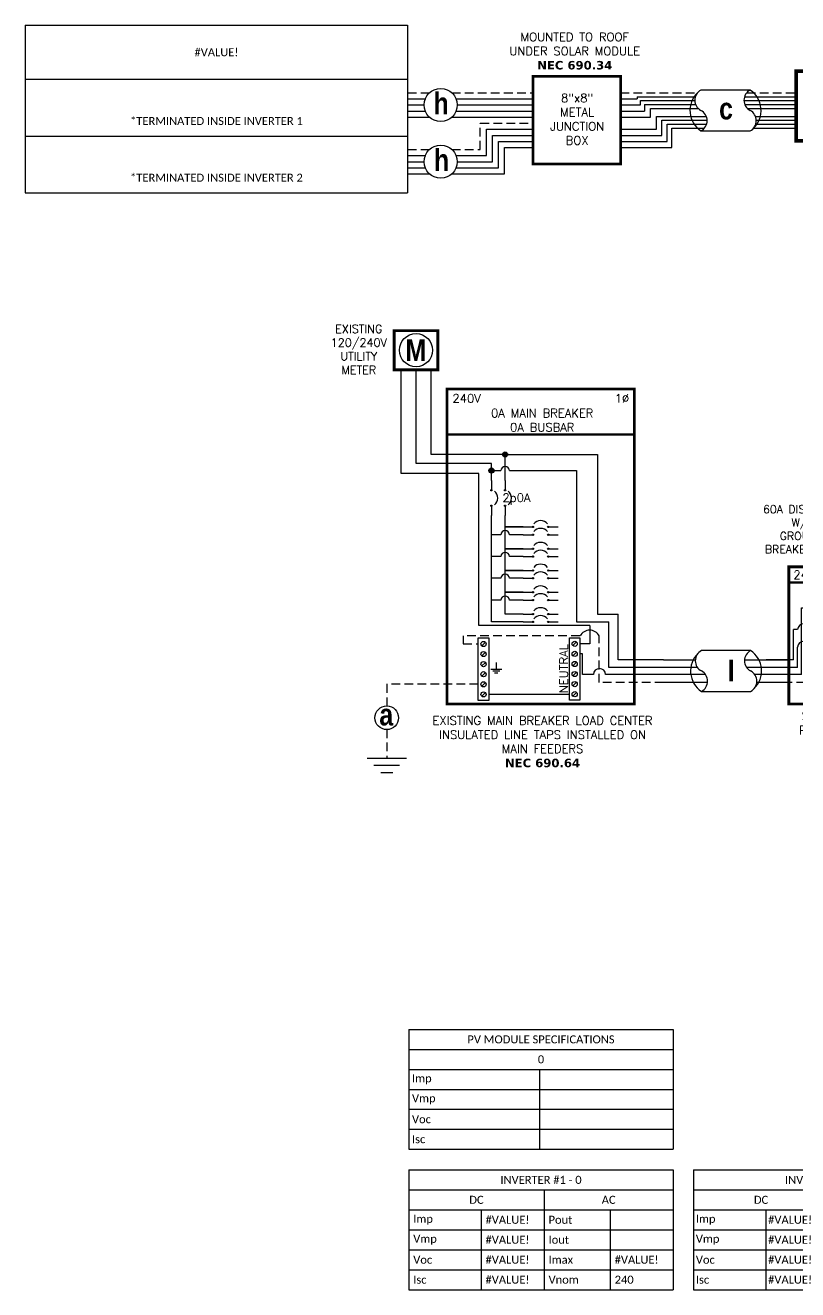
# Model space of a CAD drawing. Header units: feet. Extents: x 17804 to 18586, y 16033 to 16589.
# Drawn here: x 17804 to 18137, y 16033 to 16579 of the extents above; entities that cross this region are included whole.
import ezdxf

# ---------------------------------------------------------------- set-up
doc = ezdxf.new("R2010")
doc.units = ezdxf.units.FT
doc.header["$MEASUREMENT"] = 0
doc.linetypes.add('HIDDEN', pattern=[0.375, 0.25, -0.125])
for name, color, linetype in [('ONE LINE BLOCKS', 7, 'Continuous'), ('TABLES', 7, 'Continuous'), ('TEXT', 7, 'Continuous'), ('Z - TITLEBLOCK TXT', 7, 'Continuous')]:
    doc.layers.add(name, color=color, linetype=linetype)
doc.styles.add('ONE LINE TXT', font='techb___.ttf')
doc.styles.get("Standard").update_dxf_attribs({"font": 'simplex.shx'})

# ---------------------------------------------------------------- blocks, each defined once
blk = doc.blocks.new('*T13')
at = {"layer": 'Z - TITLEBLOCK TXT', "color": 0, "lineweight": -2, "transparency": 16777216}
for p, q in [((0, 0), (165.11, 0)), ((0, 0), (0, -72.27)), ((165.11, 0), (165.11, -72.27)), ((0, -23.32), (165.11, -23.32)), ((0, -47.8), (165.11, -47.8)), ((0, -72.27), (165.11, -72.27))]:
    blk.add_line(p, q, dxfattribs=at)
at = {"layer": 'Z - TITLEBLOCK TXT', "color": 0, "linetype": 'Continuous', "transparency": 16777216, "char_height": 3.4544, "width": 156.9097, "attachment_point": 5}
for s, insert in [('{\\fCalibri|b0|i0|c0;#VALUE!', (82.56, -11.66)), ('{\\fCalibri|b0|i0|c0;^J^J*TERMINATED INSIDE INVERTER 1', (82.56, -35.56)), ('{\\fCalibri|b0|i0|c0;^J^J*TERMINATED INSIDE INVERTER 2', (82.56, -60.03))]:
    blk.add_mtext(s, dxfattribs=dict(at, insert=insert))
blk = doc.blocks.new('M_MAIN DISCO')
at = {"color": 253, "linetype": 'Continuous'}
for p, q in [((-42.47, 32.21), (-42.47, 34.82)), ((-20.72, 32.21), (-20.72, 34.82)), ((-47.96, 3.45), (-47.96, 32.21)), ((-47.96, 32.21), (-42.47, 32.21)), ((-15.23, 32.21), (-20.72, 32.21)), ((-15.23, 3.45), (-15.23, 32.21)), ((-47.96, 3.45), (-63.19, 3.45)), ((-15.23, 3.45), (0, 3.45))]:
    blk.add_line(p, q, dxfattribs=at)
at = {"color": 7, "linetype": 'Continuous'}
for p, q in [((-51.46, 9.66), (-51.46, 22.77)), ((-49.6, 22.77), (-51.46, 22.77)), ((-41.69, 22.77), (-44.32, 22.77)), ((-21.5, 22.77), (-18.87, 22.77)), ((-13.59, 22.77), (-11.73, 22.77)), ((-11.73, 9.66), (-11.73, 22.77)), ((-51.46, 9.66), (-63.19, 9.66)), ((-11.73, 9.66), (0, 9.66))]:
    blk.add_line(p, q, dxfattribs=at)
at = {"color": 1, "linetype": 'Continuous'}
for p, q in [((-31.53, 22.77), (-30.29, 22.77)), ((-27.74, 22.77), (-26.5, 22.77)), ((-31.53, 15.24), (-30.29, 15.24)), ((-27.74, 15.24), (-26.5, 15.24))]:
    blk.add_line(p, q, dxfattribs=at)
at = {"color": 10, "linetype": 'Continuous'}
for p, q in [((-49.6, 6.49), (-49.6, 15.24)), ((-41.69, 15.24), (-44.32, 15.24)), ((-21.5, 15.24), (-18.87, 15.24)), ((-13.59, 6.49), (-13.59, 15.24)), ((-49.6, 6.49), (-63.19, 6.49)), ((-13.59, 6.49), (0, 6.49))]:
    blk.add_line(p, q, dxfattribs=at)
at = {"color": 7, "linetype": 'Continuous'}
for centre in [(-46.96, 22.62), (-16.23, 22.62)]:
    blk.add_arc(centre, 2.64, 3.2819, 176.7181, dxfattribs=at)
at = {"color": 10, "linetype": 'Continuous'}
for centre in [(-46.96, 15.08), (-16.23, 15.08)]:
    blk.add_arc(centre, 2.64, 3.2819, 176.7181, dxfattribs=at)
at = {"color": 1, "linetype": 'Continuous'}
for points in [[(-30.29, 22.77), (-29.92, 23.53), (-29.02, 22.01), (-28.19, 23.53), (-27.74, 22.77)], [(-30.29, 15.24), (-29.92, 16), (-29.02, 14.47), (-28.19, 16), (-27.74, 15.24)]]:
    blk.add_spline(points, degree=3, dxfattribs=at)
at = {"layer": 'ONE LINE BLOCKS', "lineweight": 50}
blk.add_line((-53.41, 43.1), (-9.8, 43.1), dxfattribs=at)
at = {"layer": 'ONE LINE BLOCKS', "lineweight": 50, "const_width": 1.19}
blk.add_lwpolyline([(-53.41, -9.3), (-53.41, 49.88), (-9.8, 49.88), (-9.8, -9.3)], close=True, dxfattribs=at)
at = {"layer": 'TEXT', "color": 92, "linetype": 'HIDDEN', "ltscale": 15}
for p, q in [((-46.38, 0), (-63.19, 0)), ((-46.38, 0), (-46.38, 4.94)), ((-46.38, 4.94), (-42.47, 4.94)), ((-42.47, 4.94), (-42.47, 1.8)), ((-16.81, 4.94), (-20.72, 4.94)), ((-20.72, 4.94), (-20.72, 1.8)), ((-16.81, 0), (-16.81, 4.94)), ((-16.81, 0), (0, 0))]:
    blk.add_line(p, q, dxfattribs=at)
at = {"layer": 'TEXT', "color": 92, "linetype": 'Continuous', "flags": 128}
for points in [[(-31.59, -3.07), (-31.6, -6.57)], [(-33.94, -6.57), (-29.25, -6.57)], [(-30.07, -7.44), (-33.13, -7.44)], [(-30.88, -8.3), (-32.31, -8.3)]]:
    blk.add_lwpolyline(points, dxfattribs=at)
at = {"layer": 'Z - TITLEBLOCK TXT', "color": 1, "linetype": 'Continuous'}
for p, q in [((-45.07, 34.82), (-45.07, 39.36)), ((-45.07, 39.36), (-18.12, 39.36)), ((-18.12, 39.36), (-18.12, 34.82)), ((-18.12, 34.82), (-45.07, 34.82)), ((-41.69, 22.77), (-37.77, 22.77)), ((-35.88, 25.22), (-32.61, 22.78)), ((-25.42, 22.77), (-21.5, 22.77)), ((-35.88, 17.69), (-32.61, 15.24)), ((-41.69, 15.24), (-37.77, 15.24)), ((-25.42, 15.23), (-21.5, 15.23)), ((-45.07, 1.8), (-18.12, 1.8)), ((-45.07, 1.8), (-45.07, -2.74)), ((-18.12, 1.8), (-18.12, -2.74)), ((-18.12, -2.74), (-45.07, -2.74))]:
    blk.add_line(p, q, dxfattribs=at)
at = {"layer": 'Z - TITLEBLOCK TXT', "color": 4, "linetype": 'Continuous'}
for p, q in [((-41.69, 37.87), (-43.26, 36.3)), ((-37.34, 37.87), (-38.91, 36.3)), ((-32.98, 37.87), (-34.56, 36.3)), ((-28.63, 37.87), (-30.21, 36.3)), ((-24.28, 37.87), (-25.86, 36.3)), ((-19.93, 37.87), (-21.51, 36.3)), ((-41.69, 0.32), (-43.26, -1.26)), ((-37.34, 0.32), (-38.91, -1.26)), ((-32.98, 0.32), (-34.56, -1.26)), ((-28.63, 0.32), (-30.21, -1.26)), ((-24.28, 0.32), (-25.86, -1.26)), ((-19.93, 0.32), (-21.51, -1.26))]:
    blk.add_line(p, q, dxfattribs=at)
for centre in [(-42.47, 37.09), (-38.12, 37.09), (-33.77, 37.09), (-29.42, 37.09), (-25.07, 37.09), (-20.72, 37.09), (-42.47, -0.47), (-38.12, -0.47), (-33.77, -0.47), (-29.42, -0.47), (-25.07, -0.47), (-20.72, -0.47)]:
    blk.add_circle(centre, 1.11, dxfattribs=at)
at = {"layer": 'Z - TITLEBLOCK TXT', "color": 1, "linetype": 'Continuous'}
for centre in [(-37.23, 22.77), (-32.07, 22.77), (-25.96, 22.77), (-37.23, 15.24), (-32.07, 15.24), (-25.96, 15.23)]:
    blk.add_circle(centre, 0.541, dxfattribs=at)
at = {"layer": 'TABLES', "color": 4, "linetype": 'Continuous'}
blk.add_text('BONDED NEUTRAL', height=1.8743, dxfattribs=at).set_placement((-43.99, 40.01))
at = {"layer": 'TEXT', "color": 1}
for s, width, gutter_width, heights, insert, char_height, attachment_point in [('\\A1;\\pi4.1167;60A DISCONNECT FUSED \\P\\pi16.454;W/ ##A FUSES\\P\\pi11.355;GROUPED W/ MAIN \\P\\pi4.9392;BREAKER LOAD CENTER', 71.8931, 92.23, [24.13], (-68.68, 76.43), 3.4544, 1), ('240V', 0.1481, 0.75, [0], (-45.35, 46.44), 3.658, 5), ('1∅', 0.1481, 0.75, [0], (-14.78, 46.14), 3.658, 5), ('\\A1;\\pi3.6942,t21.982;SQUARE D\\P\\pi2.5621,t20.85;PN: D222N', 35.0816, 28.88, [13.54], (-51.57, -12.71), 3.6576, 1)]:
    blk.add_mtext_dynamic_manual_height_columns(s, width=width, gutter_width=gutter_width, heights=heights, dxfattribs=dict(at, insert=insert, char_height=char_height, attachment_point=attachment_point))
blk = doc.blocks.new('*U7')
at = {"color": 7, "linetype": 'Continuous'}
for p, q in [((6.669, 2.433), (2.905, 2.433)), ((2.435, 1.711), (0, 1.711)), ((9.575, 1.711), (6.199, 1.711)), ((2.905, -0.69), (6.669, -0.69))]:
    blk.add_line(p, q, dxfattribs=at)
at = {"color": 10, "linetype": 'Continuous'}
for p, q in [((2.591, 1.149), (0, 1.149)), ((9.575, 1.149), (6.355, 1.149))]:
    blk.add_line(p, q, dxfattribs=at)
at = {"color": 253, "linetype": 'Continuous'}
for p, q in [((3.208, 0.611), (0, 0.611)), ((9.575, 0.611), (6.972, 0.611))]:
    blk.add_line(p, q, dxfattribs=at)
at = {"color": 7, "linetype": 'Continuous'}
for centre, start, end in [((3.942, 0.872), 133.97324, 236.42648), ((5.633, 0.872), 313.97324, 56.42648)]:
    blk.add_arc(centre, 1.874, start, end, dxfattribs=at)
at = {"layer": 'TEXT', "color": 92, "linetype": 'HIDDEN', "ltscale": 15}
for p, q in [((3.373, 0), (0, 0)), ((9.575, 0), (7.137, 0))]:
    blk.add_line(p, q, dxfattribs=at)
at = {"layer": 'Z - TITLEBLOCK TXT', "linetype": 'Continuous'}
for centre, start, end in [((3.315, 1.653), 117.66392, 242.33608), ((7.078, 1.653), 117.66392, 242.33608), ((2.496, 0.091), 297.66392, 62.33608), ((6.26, 0.091), 297.66392, 62.33608)]:
    blk.add_arc(centre, 0.882, start, end, dxfattribs=at)
blk = doc.blocks.new('*T10')
at = {"layer": 'Z - TITLEBLOCK TXT', "color": 0, "lineweight": -2, "transparency": 16777216}
for p, q in [((0, 0), (114.19, 0)), ((0, 0), (0, -51.7)), ((114.19, 0), (114.19, -51.7)), ((0, -8.62), (114.19, -8.62)), ((58.43, -8.62), (58.43, -51.7)), ((0, -17.23), (114.19, -17.23)), ((31.22, -17.23), (31.22, -51.7)), ((86.98, -17.23), (86.98, -51.7)), ((0, -25.85), (114.19, -25.85)), ((0, -34.47), (114.19, -34.47)), ((0, -43.08), (114.19, -43.08)), ((0, -51.7), (114.19, -51.7))]:
    blk.add_line(p, q, dxfattribs=at)
at = {"layer": 'Z - TITLEBLOCK TXT', "color": 0, "linetype": 'Continuous', "transparency": 16777216, "char_height": 3.4544}
for s, insert, width, attachment_point in [('{\\fCalibri|b0|i0|c0;INVERTER #1 - 0', (57.09, -4.31), 110.3293, 5), ('{\\fCalibri|b0|i0|c0;DC', (29.22, -12.93), 54.5755, 5), ('{\\fCalibri|b0|i0|c0;AC', (86.31, -12.93), 51.8976, 5), ('{\\fCalibri|b0|i0|c0;Imp', (1.93, -21.54), 27.3681, 4), ('{\\fCalibri|b0|i0|c0;#VALUE!', (33.15, -21.54), 23.3513, 4), ('{\\fCalibri|b0|i0|c0;Pout', (60.36, -21.54), 24.6902, 4), ('{\\fCalibri|b0|i0|c0;', (88.91, -21.54), 23.3513, 4), ('{\\fCalibri|b0|i0|c0;Vmp', (1.93, -30.16), 27.3681, 4), ('{\\fCalibri|b0|i0|c0;#VALUE!', (33.15, -30.16), 23.3513, 4), ('{\\fCalibri|b0|i0|c0;Iout', (60.36, -30.16), 24.6902, 4), ('{\\fCalibri|b0|i0|c0;', (88.91, -30.16), 23.3513, 4), ('{\\fCalibri|b0|i0|c0;Voc', (1.93, -38.78), 27.3681, 4), ('{\\fCalibri|b0|i0|c0;#VALUE!', (33.15, -38.78), 23.3513, 4), ('{\\fCalibri|b0|i0|c0;Imax', (60.36, -38.78), 24.6902, 4), ('{\\fCalibri|b0|i0|c0;#VALUE!', (88.91, -38.78), 23.3513, 4), ('{\\fCalibri|b0|i0|c0;Isc', (1.93, -47.39), 27.3681, 4), ('{\\fCalibri|b0|i0|c0;#VALUE!', (33.15, -47.39), 23.3513, 4), ('{\\fCalibri|b0|i0|c0;Vnom', (60.36, -47.39), 24.6902, 4), ('{\\fCalibri|b0|i0|c0;240', (88.91, -47.39), 23.3513, 4)]:
    blk.add_mtext(s, dxfattribs=dict(at, insert=insert, width=width, attachment_point=attachment_point))
blk = doc.blocks.new('*T11')
at = {"layer": 'Z - TITLEBLOCK TXT', "color": 0, "lineweight": -2, "transparency": 16777216}
for p, q in [((0, 0), (114.19, 0)), ((0, 0), (0, -51.7)), ((114.19, 0), (114.19, -51.7)), ((0, -8.62), (114.19, -8.62)), ((58.43, -8.62), (58.43, -51.7)), ((0, -17.23), (114.19, -17.23)), ((31.22, -17.23), (31.22, -51.7)), ((86.98, -17.23), (86.98, -51.7)), ((0, -25.85), (114.19, -25.85)), ((0, -34.47), (114.19, -34.47)), ((0, -43.08), (114.19, -43.08)), ((0, -51.7), (114.19, -51.7))]:
    blk.add_line(p, q, dxfattribs=at)
at = {"layer": 'Z - TITLEBLOCK TXT', "color": 0, "linetype": 'Continuous', "transparency": 16777216, "char_height": 3.4544}
for s, insert, width, attachment_point in [('{\\fCalibri|b0|i0|c0;INVERTER #2 - 0', (57.09, -4.31), 112.0547, 5), ('{\\fCalibri|b0|i0|c0;DC', (29.22, -12.93), 56.3009, 5), ('{\\fCalibri|b0|i0|c0;AC', (86.31, -12.93), 53.623, 5), ('{\\fCalibri|b0|i0|c0;Imp', (1.07, -21.54), 29.0935, 4), ('{\\fCalibri|b0|i0|c0;#VALUE!', (32.29, -21.54), 25.0767, 4), ('{\\fCalibri|b0|i0|c0;Pout', (59.5, -21.54), 26.4156, 4), ('{\\fCalibri|b0|i0|c0;', (88.04, -21.54), 25.0767, 4), ('{\\fCalibri|b0|i0|c0;Vmp', (1.07, -30.16), 29.0935, 4), ('{\\fCalibri|b0|i0|c0;#VALUE!', (32.29, -30.16), 25.0767, 4), ('{\\fCalibri|b0|i0|c0;Iout', (59.5, -30.16), 26.4156, 4), ('{\\fCalibri|b0|i0|c0;', (88.04, -30.16), 25.0767, 4), ('{\\fCalibri|b0|i0|c0;Voc', (1.07, -38.78), 29.0935, 4), ('{\\fCalibri|b0|i0|c0;#VALUE!', (32.29, -38.78), 25.0767, 4), ('{\\fCalibri|b0|i0|c0;Imax', (59.5, -38.78), 26.4156, 4), ('{\\fCalibri|b0|i0|c0;#VALUE!', (88.04, -38.78), 25.0767, 4), ('{\\fCalibri|b0|i0|c0;Isc', (1.07, -47.39), 29.0935, 4), ('{\\fCalibri|b0|i0|c0;#VALUE!', (32.29, -47.39), 25.0767, 4), ('{\\fCalibri|b0|i0|c0;Vnom', (59.5, -47.39), 26.4156, 4), ('{\\fCalibri|b0|i0|c0;240', (88.04, -47.39), 25.0767, 4)]:
    blk.add_mtext(s, dxfattribs=dict(at, insert=insert, width=width, attachment_point=attachment_point))
blk = doc.blocks.new('*T9')
at = {"layer": 'Z - TITLEBLOCK TXT', "color": 0, "lineweight": -2, "transparency": 16777216}
for p, q in [((0, 0), (114.19, 0)), ((0, 0), (0, -51.69)), ((114.19, 0), (114.19, -51.69)), ((0, -8.62), (114.19, -8.62)), ((0, -17.23), (114.19, -17.23)), ((56.41, -17.23), (56.41, -51.69)), ((0, -25.85), (114.19, -25.85)), ((0, -34.46), (114.19, -34.46)), ((0, -43.08), (114.19, -43.08)), ((0, -51.69), (114.19, -51.69))]:
    blk.add_line(p, q, dxfattribs=at)
at = {"layer": 'Z - TITLEBLOCK TXT', "color": 0, "linetype": 'Continuous', "transparency": 16777216, "char_height": 3.4544}
for s, insert, width, attachment_point in [('{\\fCalibri|b0|i0|c0;PV MODULE SPECIFICATIONS', (57.09, -4.31), 111.433, 5), ('{\\fCalibri|b0|i0|c0;0', (57.09, -12.92), 111.433, 5), ('{\\fCalibri|b0|i0|c0;Imp', (1.38, -21.54), 53.6551, 4), ('{\\fCalibri|b0|i0|c0;', (57.78, -21.54), 55.0254, 4), ('{\\fCalibri|b0|i0|c0;Vmp', (1.38, -30.15), 53.6551, 4), ('{\\fCalibri|b0|i0|c0;', (57.78, -30.15), 55.0254, 4), ('{\\fCalibri|b0|i0|c0;Voc', (1.38, -38.77), 53.6551, 4), ('{\\fCalibri|b0|i0|c0;', (57.78, -38.77), 55.0254, 4), ('{\\fCalibri|b0|i0|c0;Isc', (1.38, -47.39), 53.6551, 4), ('{\\fCalibri|b0|i0|c0;', (57.78, -47.39), 55.0254, 4)]:
    blk.add_mtext(s, dxfattribs=dict(at, insert=insert, width=width, attachment_point=attachment_point))
blk = doc.blocks.new('*U15')
at = {"layer": 'ONE LINE BLOCKS', "linetype": 'Continuous'}
h = blk.add_hatch(color=254, dxfattribs=at)
h.dxf.hatch_style = 1
edge = h.paths.add_edge_path()
edge.add_arc((-68.38, 98.34), 1.11, 0, 360)
h = blk.add_hatch(color=254, dxfattribs=at)
h.dxf.hatch_style = 1
edge = h.paths.add_edge_path()
edge.add_arc((-74.3, 91.39), 1.11, 0, 360)
h = blk.add_hatch(color=1, dxfattribs=at)
h.dxf.hatch_style = 1
edge = h.paths.add_edge_path()
edge.add_arc((-74.3, 82.89), 0.291, 0, 360)
h = blk.add_hatch(color=1, dxfattribs=at)
h.dxf.hatch_style = 1
edge = h.paths.add_edge_path()
edge.add_arc((-68.38, 82.89), 0.291, 0, 360)
h = blk.add_hatch(color=1, dxfattribs=at)
h.dxf.hatch_style = 1
edge = h.paths.add_edge_path()
edge.add_arc((-74.3, 76.21), 0.291, 0, 360)
h = blk.add_hatch(color=1, dxfattribs=at)
h.dxf.hatch_style = 1
edge = h.paths.add_edge_path()
edge.add_arc((-68.38, 76.21), 0.291, 0, 360)
h = blk.add_hatch(color=1, dxfattribs=at)
h.dxf.hatch_style = 1
edge = h.paths.add_edge_path()
edge.add_arc((-56.39, 67.09), 0.291, 0, 360)
h = blk.add_hatch(color=1, dxfattribs=at)
h.dxf.hatch_style = 1
edge = h.paths.add_edge_path()
edge.add_arc((-49.72, 67.09), 0.291, 0, 360)
h = blk.add_hatch(color=1, dxfattribs=at)
h.dxf.hatch_style = 1
edge = h.paths.add_edge_path()
edge.add_arc((-56.39, 63.72), 0.291, 0, 360)
h = blk.add_hatch(color=1, dxfattribs=at)
h.dxf.hatch_style = 1
edge = h.paths.add_edge_path()
edge.add_arc((-49.72, 63.72), 0.291, 0, 360)
h = blk.add_hatch(color=1, dxfattribs=at)
h.dxf.hatch_style = 1
edge = h.paths.add_edge_path()
edge.add_arc((-56.39, 57.69), 0.291, 0, 360)
h = blk.add_hatch(color=1, dxfattribs=at)
h.dxf.hatch_style = 1
edge = h.paths.add_edge_path()
edge.add_arc((-56.39, 54.31), 0.291, 0, 360)
h = blk.add_hatch(color=1, dxfattribs=at)
h.dxf.hatch_style = 1
edge = h.paths.add_edge_path()
edge.add_arc((-49.72, 57.69), 0.291, 0, 360)
h = blk.add_hatch(color=1, dxfattribs=at)
h.dxf.hatch_style = 1
edge = h.paths.add_edge_path()
edge.add_arc((-49.72, 54.31), 0.291, 0, 360)
h = blk.add_hatch(color=1, dxfattribs=at)
h.dxf.hatch_style = 1
edge = h.paths.add_edge_path()
edge.add_arc((-56.39, 48.29), 0.291, 0, 360)
h = blk.add_hatch(color=1, dxfattribs=at)
h.dxf.hatch_style = 1
edge = h.paths.add_edge_path()
edge.add_arc((-56.39, 44.91), 0.291, 0, 360)
h = blk.add_hatch(color=1, dxfattribs=at)
h.dxf.hatch_style = 1
edge = h.paths.add_edge_path()
edge.add_arc((-49.72, 48.29), 0.291, 0, 360)
h = blk.add_hatch(color=1, dxfattribs=at)
h.dxf.hatch_style = 1
edge = h.paths.add_edge_path()
edge.add_arc((-49.72, 44.91), 0.291, 0, 360)
h = blk.add_hatch(color=1, dxfattribs=at)
h.dxf.hatch_style = 1
edge = h.paths.add_edge_path()
edge.add_arc((-56.39, 38.89), 0.291, 0, 360)
h = blk.add_hatch(color=1, dxfattribs=at)
h.dxf.hatch_style = 1
edge = h.paths.add_edge_path()
edge.add_arc((-49.72, 38.89), 0.291, 0, 360)
h = blk.add_hatch(color=1, dxfattribs=at)
h.dxf.hatch_style = 1
edge = h.paths.add_edge_path()
edge.add_arc((-56.39, 35.51), 0.291, 0, 360)
h = blk.add_hatch(color=1, dxfattribs=at)
h.dxf.hatch_style = 1
edge = h.paths.add_edge_path()
edge.add_arc((-49.72, 35.51), 0.291, 0, 360)
h = blk.add_hatch(color=1, dxfattribs=at)
h.dxf.hatch_style = 1
edge = h.paths.add_edge_path()
edge.add_arc((-56.39, 29.48), 0.291, 0, 360)
h = blk.add_hatch(color=1, dxfattribs=at)
h.dxf.hatch_style = 1
edge = h.paths.add_edge_path()
edge.add_arc((-49.72, 29.48), 0.291, 0, 360)
h = blk.add_hatch(color=1, dxfattribs=at)
h.dxf.hatch_style = 1
edge = h.paths.add_edge_path()
edge.add_arc((-56.39, 26.1), 0.291, 0, 360)
h = blk.add_hatch(color=1, dxfattribs=at)
h.dxf.hatch_style = 1
edge = h.paths.add_edge_path()
edge.add_arc((-49.72, 26.1), 0.291, 0, 360)
at = {"color": 155, "true_color": 0x647190}
blk.add_line((-93.51, 126.59), (-12.6, 126.59), dxfattribs=at)
at = {"color": 7, "linetype": 'Continuous'}
for p, q in [((-19.55, 9.66), (-19.55, 29.48)), ((0, 9.66), (-19.55, 9.66))]:
    blk.add_line(p, q, dxfattribs=at)
at = {"color": 10, "linetype": 'Continuous'}
for p, q in [((-23.58, 6.49), (-23.58, 26.1)), ((-19.54, 26.1), (-19.54, 26.1)), ((0, 6.49), (-23.58, 6.49))]:
    blk.add_line(p, q, dxfattribs=at)
at = {"color": 253, "linetype": 'Continuous'}
for p, q in [((-34.9, 12.29), (-36.07, 12.29)), ((-34.9, 3.45), (-34.9, 12.29)), ((-30.25, 3.45), (-34.9, 3.45)), ((0, 3.45), (-24.98, 3.45))]:
    blk.add_line(p, q, dxfattribs=at)
at = {"color": 7, "linetype": 'Continuous'}
blk.add_circle((-119.49, -15.26), 5.11, dxfattribs=at)
at = {"color": 253, "linetype": 'Continuous'}
blk.add_arc((-27.62, 3.3), 2.64, 3.2819, 176.7181, dxfattribs=at)
at = {"layer": 'ONE LINE BLOCKS', "lineweight": 50}
blk.add_line((-93.51, 106.95), (-12.6, 106.95), dxfattribs=at)
at = {"layer": 'ONE LINE BLOCKS', "lineweight": 50, "const_width": 1.19}
for points in [[(-116.27, 134.89), (-116.27, 151.79), (-97.41, 151.79), (-97.41, 134.89)], [(-93.51, -9.3), (-93.51, 126.59), (-12.6, 126.59), (-12.6, -9.3)]]:
    blk.add_lwpolyline(points, close=True, dxfattribs=at)
at = {"layer": 'TEXT', "color": 92, "linetype": 'HIDDEN', "ltscale": 15}
for p, q in [((-36.07, 20.02), (-86.54, 20.02)), ((-86.54, 20.02), (-86.54, 16.57)), ((-86.54, 16.57), (-79.95, 16.57)), ((-27.75, 0), (-27.75, 20.02)), ((0, 0), (-27.75, 0)), ((-79.95, -0.83), (-119.49, -0.83)), ((-119.49, -0.83), (-119.49, -10.15)), ((-119.49, -20.38), (-119.49, -32.73))]:
    blk.add_line(p, q, dxfattribs=at)
at = {"layer": 'TEXT', "color": 92, "linetype": 'Continuous', "ltscale": 15}
blk.add_line((-40.61, -5.18), (-75.41, -5.18), dxfattribs=at)
at = {"layer": 'TEXT', "color": 92, "linetype": 'Continuous', "flags": 128}
for points in [[(-74.53, 5.69), (-69.85, 5.69)], [(-72.19, 8.54), (-72.19, 5.69)], [(-70.66, 4.83), (-73.72, 4.83)], [(-71.47, 3.96), (-72.91, 3.96)]]:
    blk.add_lwpolyline(points, dxfattribs=at)
at = {"layer": 'TEXT', "color": 92, "linetype": 'Continuous', "ltscale": 4, "flags": 128}
for points in [[(-127.97, -32.73), (-111.01, -32.73)], [(-113.95, -35.88), (-125.03, -35.88)], [(-116.88, -39.02), (-122.09, -39.02)]]:
    blk.add_lwpolyline(points, dxfattribs=at)
at = {"layer": 'TEXT', "linetype": 'Continuous'}
blk.add_circle((-106.84, 143.34), 7.15, dxfattribs=at)
at = {"layer": 'TEXT', "color": 92, "linetype": 'Continuous', "ltscale": 0.3}
blk.add_arc((-31.87, 17.86), 4.65, 27.6639, 152.3361, dxfattribs=at)
at = {"layer": 'Z - TITLEBLOCK TXT', "color": 253, "linetype": 'Continuous'}
for p, q in [((-113.33, 90.2), (-113.33, 134.89)), ((-79.78, 90.2), (-113.33, 90.2)), ((-79.78, 24.52), (-79.78, 90.2)), ((-31.78, 24.52), (-79.78, 24.52)), ((-31.78, 24.52), (-31.78, 16.64)), ((-31.78, 16.64), (-36.07, 16.64))]:
    blk.add_line(p, q, dxfattribs=at)
at = {"layer": 'Z - TITLEBLOCK TXT', "color": 10, "linetype": 'Continuous'}
for p, q in [((-106.84, 94.51), (-106.84, 134.89)), ((-74.3, 94.51), (-106.84, 94.51)), ((-74.3, 87.09), (-74.3, 94.51)), ((-73.19, 91.39), (-70.25, 91.39)), ((-66.51, 91.39), (-37.57, 91.39)), ((-37.57, 91.39), (-37.57, 26.1)), ((-74.3, 26.1), (-74.3, 72.02)), ((-70.25, 63.72), (-74.3, 63.72)), ((-60.59, 63.72), (-66.51, 63.72)), ((-70.25, 54.31), (-74.3, 54.31)), ((-60.59, 54.31), (-66.51, 54.31)), ((-70.25, 44.91), (-74.3, 44.91)), ((-60.59, 44.91), (-66.51, 44.91)), ((-70.25, 35.51), (-74.3, 35.51)), ((-60.59, 35.51), (-66.51, 35.51)), ((-60.59, 26.1), (-74.3, 26.1)), ((-37.57, 26.1), (-23.58, 26.1))]:
    blk.add_line(p, q, dxfattribs=at)
at = {"layer": 'Z - TITLEBLOCK TXT', "color": 7, "linetype": 'Continuous'}
for p, q in [((-100.35, 98.34), (-100.35, 134.89)), ((-68.38, 98.34), (-100.35, 98.34)), ((-68.38, 87.09), (-68.38, 98.34)), ((-67.27, 98.34), (-28.47, 98.34)), ((-28.47, 98.34), (-28.47, 29.48)), ((-68.38, 57.69), (-68.38, 72.02)), ((-68.38, 67.09), (-60.59, 67.09)), ((-60.59, 67.09), (-68.38, 67.09)), ((-68.38, 48.29), (-68.38, 57.69)), ((-68.38, 57.69), (-60.59, 57.69)), ((-60.59, 57.69), (-68.38, 57.69)), ((-68.38, 38.89), (-68.38, 48.29)), ((-68.38, 48.29), (-60.59, 48.29)), ((-60.59, 48.29), (-68.38, 48.29)), ((-68.38, 29.48), (-68.38, 38.89)), ((-68.38, 38.89), (-60.59, 38.89)), ((-60.59, 38.89), (-68.38, 38.89)), ((-60.59, 29.48), (-68.38, 29.48)), ((-28.47, 29.48), (-19.55, 29.48))]:
    blk.add_line(p, q, dxfattribs=at)
at = {"layer": 'Z - TITLEBLOCK TXT', "color": 1, "linetype": 'Continuous'}
for p, q in [((-79.95, -7.78), (-79.95, 19.17)), ((-79.95, 19.17), (-75.41, 19.17)), ((-75.41, 19.17), (-75.41, -7.78)), ((-40.61, -7.71), (-40.61, 19.24)), ((-40.61, 19.24), (-36.07, 19.24)), ((-36.07, 19.24), (-36.07, -7.71)), ((-75.41, -7.78), (-79.95, -7.78)), ((-36.07, -7.71), (-40.61, -7.71))]:
    blk.add_line(p, q, dxfattribs=at)
at = {"layer": 'Z - TITLEBLOCK TXT', "color": 4, "linetype": 'Continuous'}
for p, q in [((-76.9, 17.35), (-78.47, 15.78)), ((-37.55, 17.43), (-39.13, 15.85)), ((-76.9, 13), (-78.47, 11.43)), ((-37.55, 13.08), (-39.13, 11.5)), ((-76.9, 8.65), (-78.47, 7.08)), ((-37.55, 8.73), (-39.13, 7.15)), ((-76.9, 4.3), (-78.47, 2.73)), ((-37.55, 4.38), (-39.13, 2.8)), ((-37.55, 0.03), (-39.13, -1.55)), ((-76.9, -0.05), (-78.47, -1.62)), ((-76.9, -4.4), (-78.47, -5.97)), ((-37.55, -4.33), (-39.13, -5.9))]:
    blk.add_line(p, q, dxfattribs=at)
at = {"layer": 'Z - TITLEBLOCK TXT', "color": 1, "linetype": 'Continuous', "flags": 128}
for points in [[(-74.3, 87.09), (-74.3, 82.89)], [(-74.3, 87.09), (-74.3, 82.89)], [(-68.38, 87.09), (-68.38, 82.89)], [(-68.38, 87.09), (-68.38, 82.89)], [(-74.3, 76.21), (-74.3, 72.02)], [(-68.38, 76.21), (-68.38, 72.02)], [(-60.59, 67.09), (-56.39, 67.09)], [(-60.59, 67.09), (-56.39, 67.09)], [(-49.72, 67.09), (-45.52, 67.09)], [(-60.59, 63.72), (-56.39, 63.72)], [(-60.59, 63.72), (-56.39, 63.72)], [(-49.72, 63.72), (-45.52, 63.72)], [(-60.59, 57.69), (-56.39, 57.69)], [(-60.59, 57.69), (-56.39, 57.69)], [(-49.72, 57.69), (-45.52, 57.69)], [(-60.59, 54.31), (-56.39, 54.31)], [(-60.59, 54.31), (-56.39, 54.31)], [(-49.72, 54.31), (-45.52, 54.31)], [(-60.59, 48.29), (-56.39, 48.29)], [(-60.59, 48.29), (-56.39, 48.29)], [(-60.59, 44.91), (-56.39, 44.91)], [(-60.59, 44.91), (-56.39, 44.91)], [(-49.72, 48.29), (-45.52, 48.29)], [(-49.72, 44.91), (-45.52, 44.91)], [(-60.59, 38.89), (-56.39, 38.89)], [(-60.59, 38.89), (-56.39, 38.89)], [(-49.72, 38.89), (-45.52, 38.89)], [(-60.59, 35.51), (-56.39, 35.51)], [(-60.59, 35.51), (-56.39, 35.51)], [(-49.72, 35.51), (-45.52, 35.51)], [(-60.59, 29.48), (-56.39, 29.48)], [(-60.59, 29.48), (-56.39, 29.48)], [(-49.72, 29.48), (-45.52, 29.48)], [(-60.59, 26.1), (-56.39, 26.1)], [(-60.59, 26.1), (-56.39, 26.1)], [(-49.72, 26.1), (-45.52, 26.1)]]:
    blk.add_lwpolyline(points, dxfattribs=at)
at = {"layer": 'Z - TITLEBLOCK TXT', "color": 7, "linetype": 'Continuous'}
for centre in [(-68.38, 98.34), (-68.38, 98.34), (-74.3, 91.39)]:
    blk.add_circle(centre, 1.11, dxfattribs=at)
at = {"layer": 'Z - TITLEBLOCK TXT', "color": 1, "linetype": 'Continuous'}
for centre in [(-74.3, 82.89), (-68.38, 82.89), (-74.3, 76.21), (-68.38, 76.21), (-56.39, 67.09), (-49.72, 67.09), (-56.39, 63.72), (-49.72, 63.72), (-56.39, 57.69), (-56.39, 54.31), (-49.72, 57.69), (-49.72, 54.31), (-56.39, 48.29), (-56.39, 44.91), (-49.72, 48.29), (-49.72, 44.91), (-56.39, 38.89), (-49.72, 38.89), (-56.39, 35.51), (-49.72, 35.51), (-56.39, 29.48), (-49.72, 29.48), (-56.39, 26.1), (-49.72, 26.1)]:
    blk.add_circle(centre, 0.291, dxfattribs=at)
at = {"layer": 'Z - TITLEBLOCK TXT', "color": 4, "linetype": 'Continuous'}
for centre in [(-77.68, 16.57), (-38.34, 16.64), (-77.68, 12.22), (-38.34, 12.29), (-77.68, 7.87), (-38.34, 7.94), (-77.68, 3.52), (-77.68, -0.83), (-38.34, 3.59), (-38.34, -0.76), (-77.68, -5.18), (-38.34, -5.11)]:
    blk.add_circle(centre, 1.11, dxfattribs=at)
at = {"layer": 'Z - TITLEBLOCK TXT', "color": 10, "linetype": 'Continuous'}
for centre in [(-68.38, 91.28), (-68.38, 63.61), (-68.38, 54.21), (-68.38, 44.8), (-68.38, 35.4)]:
    blk.add_arc(centre, 1.87, 3.2937, 176.7063, dxfattribs=at)
at = {"layer": 'Z - TITLEBLOCK TXT', "color": 1, "linetype": 'Continuous'}
for centre, start, end in [((-75.49, 79.55), 310.3392, 49.6608), ((-69.57, 79.55), 310.3392, 49.6608), ((-53.05, 65.9), 40.3392, 139.6608), ((-53.05, 62.52), 40.3392, 139.6608), ((-53.05, 56.5), 40.3392, 139.6608), ((-53.05, 53.12), 40.3392, 139.6608), ((-53.05, 47.1), 40.3392, 139.6608), ((-53.05, 43.72), 40.3392, 139.6608), ((-53.05, 37.69), 40.3392, 139.6608), ((-53.05, 34.31), 40.3392, 139.6608), ((-53.05, 28.29), 40.3392, 139.6608), ((-53.05, 24.91), 40.3392, 139.6608)]:
    blk.add_arc(centre, 3.93, start, end, dxfattribs=at)
at = {"layer": 'TABLES', "color": 1, "linetype": 'Continuous'}
blk.add_text('NEUTRAL', height=3.658, rotation=90, dxfattribs=at).set_placement((-41.27, -4.66))
at = {"layer": 'TEXT', "color": 1, "attachment_point": 5}
for s, width, gutter_width, heights, insert, char_height in [('EXISTING\\P120/240V UTILITY METER', 0.0523, 7.17, [0], (-131.55, 143.68), 3.5433), ('240V', 0.1481, 0.75, [0], (-84.98, 122.54), 3.658), ('1∅', 0.1481, 0.75, [0], (-17.91, 122.54), 3.658), ('0A MAIN BREAKER\\P0A BUSBAR', 72.4998, 0.75, [0], (-52.35, 113.14), 3.6576), ('2p0A', 0.1481, 0.75, [0], (-63.46, 79.11), 3.658), ('EXISTING MAIN BREAKER LOAD CENTER INSULATED LINE TAPS INSTALLED ON MAIN FEEDERS\\P{\\fVerdana|b1|i0|c0|p34;NEC 690.64}', 98.9176, 7.17, [106.42], (-52.23, -25.66), 3.6576)]:
    blk.add_mtext_dynamic_manual_height_columns(s, width=width, gutter_width=gutter_width, heights=heights, dxfattribs=dict(at, insert=insert, char_height=char_height))
at = {"layer": 'Z - TITLEBLOCK TXT', "color": 253, "linetype": 'Continuous', "style": 'ONE LINE TXT'}
blk.add_text('M', height=9.38, dxfattribs=at).set_placement((-111.4, 138.62))
at = {"layer": 'Z - TITLEBLOCK TXT', "color": 1, "linetype": 'Continuous', "insert": (-122.68, -9.21), "char_height": 9.3833, "attachment_point": 1, "style": 'ONE LINE TXT'}
blk.add_mtext_dynamic_manual_height_columns('{\\W1;\\C256;a}', width=0.1385, gutter_width=2.13, heights=[0], dxfattribs=at)

msp = doc.modelspace()

# ---------------------------------------------------------------- linework, layer by layer
at = {"color": 7, "linetype": 'Continuous'}
for p, q in [((18116.81, 16551.08), (18095.57, 16551.08)), ((17968.93, 16547.26), (17976.74, 16547.26)), ((17989.83, 16547.26), (18023.07, 16547.26)), ((18060.86, 16547.26), (18068.06, 16547.26)), ((18068.06, 16548.19), (18093.14, 16548.19)), ((18068.06, 16548.19), (18068.06, 16547.26)), ((18071.22, 16544.8), (18093.27, 16544.81)), ((18071.22, 16544.8), (18071.22, 16542.02)), ((18114.39, 16548.19), (18136.75, 16548.19)), ((18114.51, 16544.81), (18136.69, 16544.81)), ((17968.93, 16542.02), (17976.74, 16542.02)), ((17989.83, 16542.02), (18023.07, 16542.02)), ((18060.86, 16542.02), (18071.22, 16542.02)), ((18076.36, 16539.73), (18097.87, 16539.73)), ((18076.36, 16534.15), (18076.36, 16539.73)), ((18119.12, 16539.73), (18136.91, 16539.73)), ((18002.93, 16522.79), (18002.93, 16534.15)), ((18002.93, 16534.15), (18023.07, 16534.15)), ((18060.86, 16534.15), (18076.36, 16534.15)), ((18080.94, 16536.35), (18098, 16536.35)), ((18080.94, 16528.91), (18080.94, 16536.35)), ((18095.57, 16533.45), (18116.81, 16533.45)), ((18119.24, 16536.35), (18136.87, 16536.35)), ((18008.18, 16517.54), (18008.18, 16528.91)), ((18008.18, 16528.91), (18023.07, 16528.91)), ((18060.86, 16528.91), (18080.94, 16528.91)), ((17968.93, 16522.79), (17976.74, 16522.79)), ((17989.83, 16522.79), (18002.93, 16522.79)), ((17968.93, 16517.54), (17976.74, 16517.54)), ((17989.83, 16517.54), (18008.18, 16517.54))]:
    msp.add_line(p, q, dxfattribs=at)
at = {"color": 253, "linetype": 'Continuous'}
for p, q in [((17968.93, 16544.64), (17976.05, 16544.64)), ((17990.33, 16544.64), (18023.07, 16544.64)), ((18060.86, 16544.64), (18069.43, 16544.64)), ((18069.43, 16546.5), (18092.91, 16546.5)), ((18069.43, 16544.64), (18069.43, 16546.5)), ((18114.15, 16546.5), (18136.7, 16546.5)), ((17968.93, 16539.39), (17978.34, 16539.39)), ((17988.03, 16539.39), (18023.07, 16539.39)), ((18060.86, 16539.39), (18073.76, 16539.39)), ((18073.76, 16543.11), (18094.41, 16543.11)), ((18073.76, 16539.39), (18073.76, 16543.11)), ((18115.65, 16543.11), (18136.59, 16543.11)), ((18078.71, 16538.04), (18098.23, 16538.04)), ((18078.71, 16531.53), (18078.71, 16538.04)), ((18083.07, 16526.28), (18083.07, 16534.66)), ((18083.07, 16534.65), (18097.06, 16534.65)), ((18118.31, 16534.65), (18136.7, 16534.65)), ((18119.48, 16538.04), (18136.7, 16538.04)), ((18005.55, 16520.17), (18005.55, 16531.53)), ((18005.55, 16531.53), (18023.07, 16531.53)), ((18060.86, 16531.53), (18078.71, 16531.53)), ((18010.8, 16514.92), (18010.8, 16526.28)), ((18010.8, 16526.28), (18023.07, 16526.28)), ((18060.86, 16526.28), (18083.07, 16526.28)), ((17968.93, 16520.17), (17976.05, 16520.17)), ((17990.33, 16520.17), (18005.55, 16520.17)), ((17968.93, 16514.92), (17978.34, 16514.92)), ((17988.03, 16514.92), (18010.8, 16514.92))]:
    msp.add_line(p, q, dxfattribs=at)
at = {"color": 7, "linetype": 'Continuous'}
for centre in [(17983.19, 16544.64), (17983.19, 16520.17)]:
    msp.add_circle(centre, 7.14, dxfattribs=at)
for centre, start, end in [((18101.42, 16542.27), 133.9732, 236.4265), ((18110.96, 16542.27), 313.9732, 56.4265)]:
    msp.add_arc(centre, 10.58, start, end, dxfattribs=at)
at = {"layer": 'ONE LINE BLOCKS', "lineweight": 50}
for points, const_width in [([(18060.86, 16519.21), (18023.07, 16519.21), (18023.07, 16556.99), (18060.86, 16556.99)], 1.19), ([(18166.8, 16529.13), (18136.7, 16529.13), (18136.7, 16559.23), (18166.8, 16559.23)], 1.53)]:
    msp.add_lwpolyline(points, close=True, dxfattribs=dict(at, const_width=const_width))
at = {"layer": 'TEXT', "color": 92, "linetype": 'HIDDEN', "ltscale": 15}
for p, q in [((17968.93, 16549.88), (17978.34, 16549.88)), ((17988.03, 16549.88), (18023.07, 16549.88)), ((18060.86, 16549.88), (18094.08, 16549.88)), ((18115.32, 16549.88), (18136.7, 16549.88)), ((18000.31, 16525.41), (18000.31, 16536.77)), ((18000.31, 16536.77), (18023.07, 16536.77)), ((17968.93, 16525.41), (17978.34, 16525.41)), ((17988.03, 16525.41), (18000.31, 16525.41))]:
    msp.add_line(p, q, dxfattribs=at)
at = {"layer": 'Z - TITLEBLOCK TXT', "linetype": 'Continuous'}
for centre, start, end in [((18097.88, 16546.67), 117.6639, 242.3361), ((18119.13, 16546.67), 117.6639, 242.3361), ((18093.26, 16537.86), 297.6639, 62.3361), ((18114.5, 16537.86), 297.6639, 62.3361)]:
    msp.add_arc(centre, 4.98, start, end, dxfattribs=at)

# ---------------------------------------------------------------- block references
for name, p in [('*T13', (17803.82, 16579.03)), ('M_MAIN DISCO', (18186.93, 16295.46)), ('*T9', (17969.42, 16145.69)), ('*T10', (17969.42, 16085.07)), ('*T11', (18092.31, 16085.07))]:
    msp.add_blockref(name, p)
at = {"color": 7}
msp.add_blockref('*U15', (18079.39, 16295.46), dxfattribs=at)
at = {"color": 155, "true_color": 0x647190, "xscale": 5.644441731736358, "yscale": 5.644441731736358, "zscale": 5.644441731736358}
msp.add_blockref('*U7', (18079.39, 16295.46), dxfattribs=at)

# ---------------------------------------------------------------- texts
at = {"layer": 'TEXT', "color": 1, "char_height": 3.6576, "attachment_point": 5}
for s, width, insert in [(' \\PMOUNTED TO ROOF \\PUNDER SOLAR MODULE\\P{\\fVerdana|b1|i0|c0|p34;NEC 690.34}', 70.2138, (18041.08, 16570.91)), ('8"x8" METAL JUNCTION BOX ', 0.4767, (18042.11, 16538.47))]:
    msp.add_mtext_dynamic_manual_height_columns(s, width=width, gutter_width=7.17, heights=[0], dxfattribs=dict(at, insert=insert))
at = {"layer": 'Z - TITLEBLOCK TXT', "color": 1, "linetype": 'Continuous', "char_height": 9.3833, "attachment_point": 1, "style": 'ONE LINE TXT'}
for s, insert in [('{\\W1;\\C256;h}', (17980.09, 16550.03)), ('{\\W1;\\C256;c}', (18103.42, 16547.77)), ('{\\W1;\\C256;h}', (17980.29, 16525.56)), ('{\\W1;\\C256;I}', (18107.08, 16305.3))]:
    msp.add_mtext_dynamic_manual_height_columns(s, width=0.1385, gutter_width=2.13, heights=[0], dxfattribs=dict(at, insert=insert))

doc.saveas('drawing.dxf')
